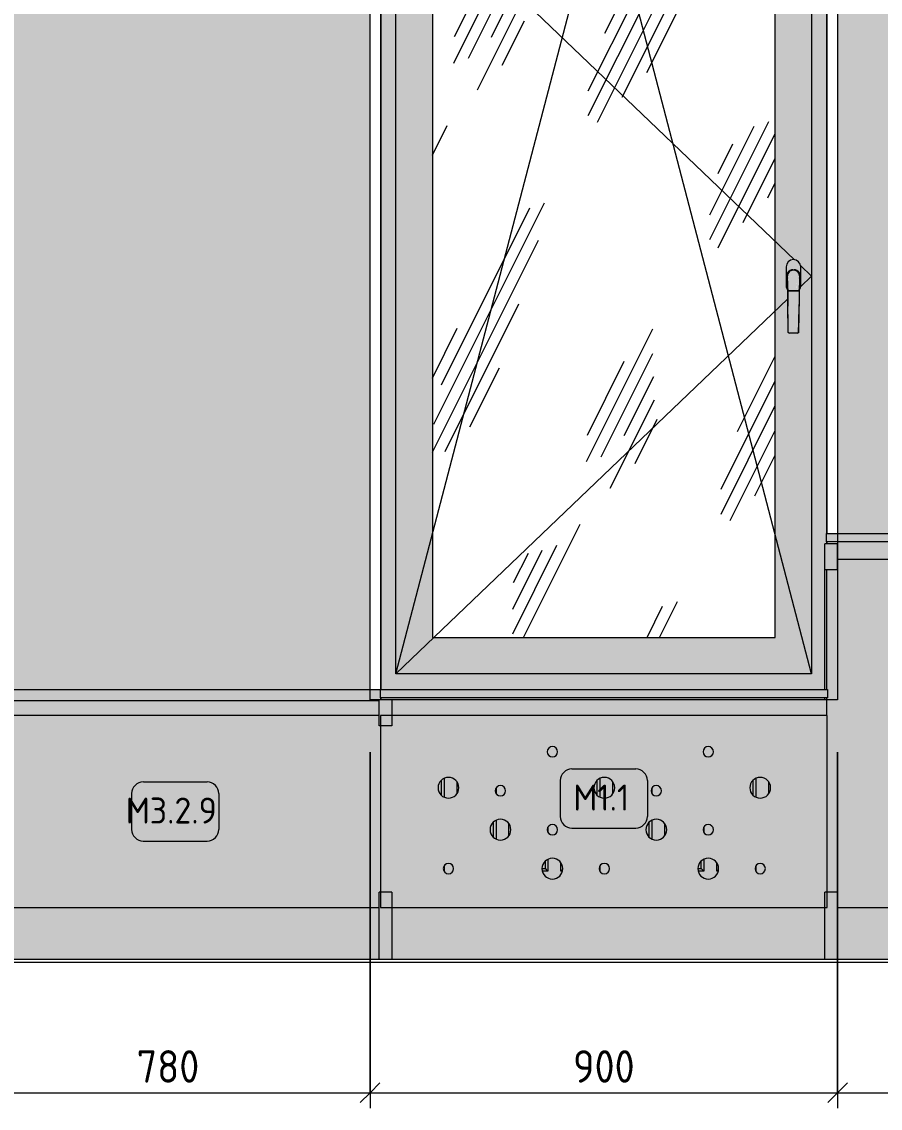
# Model space of a CAD drawing. Header units: millimetres. Extents: x 97900 to 162318, y -1987 to 22028.
# Drawn here: x 128828 to 130480, y 8114 to 10205 of the extents above; entities that cross this region are included whole.
import ezdxf

# ---------------------------------------------------------------- set-up
doc = ezdxf.new("R2010")
doc.units = ezdxf.units.MM
for name, color, linetype, lineweight in [('A-ANNO-DIMS', 7, 'Continuous', 9), ('A-ANNO-DIMS-25', 7, 'Continuous', 9), ('A-FLOR', 7, 'Continuous', 9), ('A-GLAZ', 7, 'Continuous', 9), ('A-WALL-PATT', 7, 'Continuous', 9), ('I-WALL', 7, 'Continuous', 9), ('M-EQPM', 7, 'Continuous', 9), ('Знаки', 7, 'Continuous', 9), ('Марки для знаков', 7, 'Continuous', 9)]:
    doc.layers.add(name, color=color, linetype=linetype, lineweight=lineweight)
doc.layers.add('M-EQPM-1', color=7, linetype='Continuous', lineweight=9, true_color=0xe6e6e6, transparency=0.7)
doc.styles.add('GOST Common_5', font='GOST_Common.ttf', dxfattribs={"height": 50})
doc.styles.add('ISOCPEUR_2', font='isocpeur.ttf', dxfattribs={"width": 0.9, "height": 62.5})
doc.dimstyles.new('ISO-2_5_0_9К_БОЛЬШОЙ_1', dxfattribs={"dimscale": 304.8, "dimtxt": 62.248823, "dimasz": 0.123031, "dimexe": 0.098425, "dimexo": 0.246063, "dimgap": 0, "dimtad": 1, "dimdec": 0, "dimrnd": 10, "dimzin": 0, "dimdsep": 46, "dimtxsty": 'ISOCPEUR_2', "dimblk1": 'OBLIQUE', "dimblk2": 'OBLIQUE', "dimsah": 1, "dimcen": 0.09, "dimdle": 0.098425, "dimazin": 0, "dimtfac": 1, "dimtdec": 4, "dimtix": 1, "dimtmove": 0, "dimatfit": 3, "dimfxl": 1, "dimtvp": 1, "dimtolj": 1, "dimtzin": 0, "dimarcsym": 2})

# ---------------------------------------------------------------- blocks, each defined once
blk = doc.blocks.new('120_Окно_СКБ_1Ст - 120_Окно_СКБ_1Ст 900х2500_h_ с форточкой-V21-Развертка 3_35-1')
at = {"layer": 'A-GLAZ'}
h = blk.add_hatch(color=256, dxfattribs=at)
h.paths.add_polyline_path([(107400.1, 8900), (107725.8, 8900), (107725.8, 8904), (106871.4, 8904), (106871.4, 8900), (107399.5, 8900)])
h.paths.add_polyline_path([(107308.5, 8920), (107725.8, 8920), (107725.8, 9200), (107729.4, 9200), (107729.4, 9204), (107728.9, 9204), (107728.9, 9220), (107729.4, 9220), (107729.4, 11400), (106871.4, 11400), (106871.4, 8920), (107306.4, 8920)])
h.paths.add_polyline_path([(106900.4, 8950), (106900.4, 10480), (107700.4, 10480), (107700.4, 8950), (106920.4, 8950)])
h.paths.add_polyline_path([(107137.6, 10510), (106900.4, 10510), (106900.4, 11350), (107700.4, 11350), (107700.4, 10510), (107630.4, 10510)])
h = blk.add_hatch(color=256, dxfattribs=at)
h.paths.add_polyline_path([(106900.4, 8950), (107700.4, 8950), (107700.4, 10480), (106900.4, 10480), (106900.4, 9123)])
h.paths.add_polyline_path([(107552.4, 9020), (106970.4, 9020), (106970.4, 10410), (107630.4, 10410), (107630.4, 9020)])
h.paths.add_polyline_path([(107672.4, 9605.5), (107656.8, 9605.7), (107655.6, 9606.3), (107655.4, 9606.6), (107654.3, 9688.8), (107653.3, 9690), (107651.9, 9693.4), (107651.4, 9697), (107651.4, 9733), (107651.9, 9736.6), (107653.3, 9740), (107655.5, 9742.9), (107658.4, 9745.1), (107662.3, 9746.6), (107665.4, 9747), (107669.1, 9746.5), (107672.4, 9745.1), (107675.3, 9742.9), (107677.6, 9740), (107679, 9736.6), (107679.4, 9733), (107679.4, 9697), (107679, 9693.4), (107677.6, 9690), (107676.5, 9688.6), (107676.2, 9665.4), (107675.3, 9606.3), (107674.4, 9605.7), (107673.2, 9605.5)])
h = blk.add_hatch(dxfattribs=at)
h.set_pattern_fill('FP_12', color=256, style=0, pattern_type=2)
h.set_pattern_definition([(63.435, (63.5, 31.75), (-255.5833, 766.7475), [317.5, -190.5, 317.5, -190.5, -403.903]), (63.435, (63.5, 31.75), (-255.5833, 766.7475), [-1016, 127, -276.903]), (63.435, (47.6, 47.6), (-255.5833, 766.7475), [254, -317.5, 190.5, -190.5, -467.403]), (63.435, (47.6, 47.6), (-255.5833, 766.7475), [-952.5, 222.25, -245.153]), (63.435, (47.6, 95.25), (-255.5833, 766.7475), [190.5, -381, 127, -190.5, -530.903]), (63.435, (47.6, 95.25), (-255.5833, 766.7475), [-889, 285.75, -245.153]), (63.435, (95.25, 47.6), (-255.5833, 766.7475), [190.5, -381, 158.75, -6404.653]), (63.435, (142.9, 95.25), (-255.5833, 766.7475), [95.25, -476.25, 63.5, -6499.903]), (63.435, (63.5, 174.6), (-255.5833, 766.7475), [63.5, -476.25, 63.5, -254, -562.653]), (63.435, (63.5, 174.6), (-255.5833, 766.7475), [-857.25, 158.75, -403.903]), (63.435, (349.25, 127), (-255.5833, 766.7475), [317.5, -476.25, 381, -251.503]), (63.435, (349.25, 79.4), (-255.5833, 766.7475), [444.5, -317.5, 476.25, -188.003]), (63.435, (381, 95.25), (-255.5833, 766.7475), [508, -254, 381, -276.903]), (63.435, (428.6, 142.9), (-255.5833, 766.7475), [317.5, -444.5, 254, -403.903]), (63.435, (381, 238.1), (-255.5833, 766.7475), [158.75, -635, 190.5, -435.653]), (63.435, (476.25, 190.5), (-255.5833, 766.7475), [127, -635, 127, -530.903])])
h.paths.add_polyline_path([(107630.4, 9020), (107630.4, 10410), (106970.4, 10410), (106970.4, 9020), (107552.4, 9020)])
h = blk.add_hatch(color=256, dxfattribs=at)
h.paths.add_polyline_path([(107653.4, 9715.3), (107653.6, 9716.9), (107653.4, 9715.4)])
h.paths.add_polyline_path([(107654.4, 9688.6), (107653.4, 9714.7), (107653.3, 9718.7), (107653.6, 9719), (107653.9, 9719.4), (107654.2, 9721.1), (107654.9, 9722.3), (107656.9, 9724.6), (107657.1, 9724.2), (107657.6, 9725), (107657.7, 9725.2), (107659.7, 9726.4), (107662.4, 9727.2), (107666.4, 9727.5), (107670.2, 9726.8), (107673, 9725.3), (107675.3, 9723.2), (107676.8, 9720.7), (107677.5, 9718.8), (107677.3, 9718.5), (107677.7, 9717), (107677.6, 9714.7), (107677, 9704.3), (107676.5, 9688.6), (107677.6, 9690), (107679, 9693.6), (107679.4, 9698.4), (107679.4, 9733), (107679, 9736.6), (107677.6, 9740), (107675.3, 9742.9), (107672.4, 9745.1), (107669.1, 9746.5), (107665.4, 9747), (107661.8, 9746.5), (107658.4, 9745.1), (107655.5, 9742.9), (107653.3, 9740), (107651.9, 9736.6), (107651.4, 9733), (107651.4, 9697), (107651.9, 9693.4), (107653.3, 9690), (107654.3, 9688.8)])
for points in [[(107654.4, 9686.2), (107655, 9686.6), (107657.4, 9686.9), (107658.4, 9686.9), (107660.6, 9710.9), (107661.4, 9717.1), (107662.9, 9724.1), (107663.9, 9727.4), (107660.7, 9726.8), (107658.3, 9725.7), (107657.7, 9724.9), (107657.6, 9724.7), (107657.1, 9724.2), (107656.7, 9724.4), (107655.6, 9723.3), (107654.2, 9721.1), (107653.9, 9720.4), (107653.8, 9719.3), (107653.3, 9718.3), (107653.4, 9714.7), (107653.7, 9710.2), (107654.4, 9686.2)], [(107658.4, 9686.9), (107672.4, 9686.9), (107670.3, 9710.6), (107669.1, 9718.8), (107667.9, 9724.2), (107666.4, 9727.5), (107664.3, 9727.2), (107663.3, 9725.1), (107662.4, 9722.1), (107661.4, 9717.1), (107659.9, 9704.3), (107658.5, 9687.8)], [(107658.4, 9605.5), (107658.4, 9686.9), (107655, 9686.6), (107654.4, 9686.1), (107655.6, 9606.3), (107656.3, 9605.8), (107657.7, 9605.5)], [(107658.4, 9605.5), (107672.4, 9605.5), (107672.4, 9686.9), (107658.4, 9686.9), (107658.4, 9605.5)], [(107672.4, 9605.5), (107674.6, 9605.8), (107675.3, 9606.3), (107675.4, 9606.6), (107676.3, 9686.4), (107674.7, 9686.8), (107672.4, 9686.9), (107672.4, 9608.7)], [(107676.4, 9685.4), (107676.4, 9685.5), (107676.4, 9685.5)]]:
    blk.add_hatch(color=256, dxfattribs=at).paths.add_polyline_path(points)
h = blk.add_hatch(color=256, dxfattribs=at)
h.paths.add_polyline_path([(107676.4, 9686.2), (107677.4, 9712.5), (107677.6, 9718), (107677.3, 9718.5), (107677.6, 9719), (107675.8, 9722.6), (107673.9, 9724.7), (107671.3, 9726.4), (107668.5, 9727.2), (107666.4, 9727.5), (107667.8, 9724.7), (107667.9, 9724.1), (107669.4, 9717.1), (107670.9, 9704.8), (107672.8, 9686.9), (107675.9, 9686.6), (107676.3, 9686.3)])
h.paths.add_polyline_path([(107676.8, 9719.7), (107676.4, 9720.7), (107676.8, 9719.9)])
for p, q in [((106850.4, 8900), (106850.4, 11400)), ((107750.4, 11400), (107750.4, 8900)), ((106900.4, 8950), (106900.4, 10480)), ((106900.4, 8950), (107300.4, 10480)), ((106900.4, 10480), (107667.2, 9746.8)), ((107700.4, 8950), (107300.4, 10480)), ((107700.4, 10480), (107700.4, 8950)), ((106970.4, 10410), (106970.4, 9020)), ((107630.4, 9020), (107630.4, 10410)), ((107651.4, 9733), (107651.4, 9697)), ((107651.4, 9733), (107651.4, 9697)), ((107664.4, 9727.5), (107666.5, 9727.5)), ((107664.4, 9727.5), (107666.4, 9727.5)), ((107666.5, 9726.5), (107664.4, 9726.5)), ((107679.1, 9735.4), (107700.4, 9715)), ((107679.4, 9697), (107679.4, 9733)), ((107679.4, 9697), (107679.4, 9733)), ((107652.9, 9714), (107652.9, 9716)), ((107655.4, 9606.6), (107654, 9715.8)), ((107676.9, 9716), (107675.4, 9606.6)), ((107677.9, 9716), (107677.9, 9714)), ((107700.4, 9715), (107679.1, 9694.6)), ((107654.4, 9686.2), (107654.4, 9685.5)), ((107654.4, 9685.5), (107654.4, 9686.2)), ((107654.4, 9685.5), (107654.4, 9685.5)), ((107656.5, 9686.8), (107657.4, 9686.9)), ((107657.4, 9686.9), (107658.4, 9686.9)), ((107672.4, 9686.9), (107658.4, 9686.9)), ((107658.4, 9686.9), (107672.4, 9686.9)), ((107672.4, 9686.9), (107673.5, 9686.9)), ((107673.5, 9686.9), (107674.4, 9686.8)), ((107676.4, 9685.5), (107676.4, 9686.2)), ((107676.4, 9686.2), (107676.4, 9685.5)), ((107654.6, 9671.2), (106900.4, 8950)), ((107672.4, 9605.5), (107658.4, 9605.5)), ((107672.4, 9605.5), (107658.4, 9605.5)), ((106970.4, 9020), (107630.4, 9020)), ((107700.4, 8950), (106900.4, 8950)), ((107750.4, 8900), (106850.4, 8900))]:
    blk.add_line(p, q, dxfattribs=at)
at = {"layer": 'A-GLAZ', "flags": 128}
for points in [[(107652.9, 9716), (107653.3, 9719), (107654.5, 9721.7), (107656.3, 9724.1), (107658.7, 9726), (107661.5, 9727.1), (107664.4, 9727.5)], [(107666.4, 9727.5), (107669.4, 9727.1), (107672.2, 9726), (107674.6, 9724.1), (107676.4, 9721.7), (107677.6, 9719), (107677.9, 9716)], [(107653.6, 9710.2), (107653.3, 9711), (107652.9, 9714)], [(107653.4, 9711.2), (107653.4, 9710.8), (107653.6, 9709), (107653.8, 9704.9), (107654, 9701.8), (107654.1, 9698.3), (107654.2, 9694.6), (107654.4, 9688.2), (107654.4, 9685.5)], [(107677.5, 9711.2), (107677.5, 9710.8), (107677.3, 9709), (107677.1, 9704.9), (107676.9, 9701.8), (107676.8, 9698.3), (107676.7, 9694.6), (107676.5, 9688.2), (107676.4, 9685.5)], [(107677.9, 9714), (107677.6, 9711), (107677.3, 9710.2)], [(107658.4, 9686.9), (107657.4, 9686.9), (107656.5, 9686.8), (107655.6, 9686.7), (107655, 9686.6), (107654.6, 9686.4), (107654.4, 9686.2)], [(107654.4, 9686.2), (107654.6, 9686.4), (107655, 9686.6)], [(107654.4, 9685.5), (107654.7, 9663.7), (107654.8, 9657.5)], [(107655, 9686.6), (107655.6, 9686.7), (107656.4, 9686.8)], [(107676.4, 9686.2), (107676.3, 9686.4), (107675.9, 9686.6), (107675.3, 9686.7), (107674.4, 9686.8), (107673.5, 9686.9), (107672.4, 9686.9)], [(107674.4, 9686.8), (107675.3, 9686.7), (107675.9, 9686.6)], [(107675.9, 9686.6), (107676.3, 9686.4), (107676.4, 9686.2)], [(107676.4, 9685.5), (107676.2, 9663.7), (107676.1, 9657.5)], [(107655.4, 9606.6), (107655.2, 9626.5), (107654.8, 9657.2), (107654.8, 9657.5)], [(107675.4, 9606.6), (107675.7, 9626.5), (107676.1, 9657.2), (107676.1, 9657.5)], [(107658.4, 9605.5), (107657.7, 9605.5), (107656.9, 9605.6), (107656.3, 9605.8), (107655.9, 9606), (107655.6, 9606.3), (107655.4, 9606.6)], [(107675.4, 9606.6), (107675.3, 9606.3), (107675, 9606), (107674.6, 9605.8), (107673.9, 9605.6), (107673.2, 9605.5), (107672.4, 9605.5)]]:
    blk.add_lwpolyline(points, dxfattribs=at)
at = {"layer": 'A-GLAZ'}
for centre, radius, start, end in [((107665.4, 9733), 14, 0, 180), ((107665.4, 9733), 14, 0, 180), ((107664.4, 9716), 11.5, 90.2744, 204.8614), ((107664.4, 9716), 10.5, 90.2744, 181.3109), ((107666.4, 9716), 11.5, 335.1322, 89.7256), ((107666.4, 9716), 10.5, 0.0023, 89.7256), ((107665.4, 9697), 14, 180, 217.3919), ((107665.4, 9697), 14, 180, 217.174), ((107665.4, 9697), 14, 322.6053, 0), ((107665.4, 9697), 14, 322.826, 0)]:
    blk.add_arc(centre, radius, start, end, dxfattribs=at)
for centre, start_param, end_param in [((107658.5, 9606.6), 3.142903, 4.711079), ((107672.4, 9606.6), 4.713699, 6.278048)]:
    blk.add_ellipse(centre, major_axis=(3, 0), ratio=0.374607, start_param=start_param, end_param=end_param, dxfattribs=at)
blk = doc.blocks.new('radiator_prado_classic_z_tip_30_po exemplyaru - Classic Z Тип 30-300-V23-Развертка 3_35-1')
at = {"layer": 'M-EQPM-1'}
h = blk.add_hatch(color=256, dxfattribs=at)
h.paths.add_polyline_path([(107201.4, 8555), (107206.6, 8555.7), (107211.4, 8557.7), (107215.5, 8560.9), (107218.8, 8565.3), (107220.7, 8570), (107221.4, 8575), (107220.7, 8580.2), (107218.7, 8585), (107215.5, 8589.1), (107211, 8592.5), (107206.4, 8594.3), (107201.4, 8595), (107196.2, 8594.3), (107191.4, 8592.3), (107187.2, 8589.1), (107184.1, 8585), (107182.1, 8580.2), (107181.4, 8575), (107182.1, 8569.8), (107184.1, 8565), (107187.2, 8560.9), (107191.4, 8557.7), (107196.2, 8555.7), (107199.1, 8555.3)])
h.paths.add_polyline_path([(107501.4, 8555), (107506.6, 8555.7), (107511.4, 8557.7), (107515.5, 8560.9), (107518.8, 8565.3), (107520.7, 8570), (107521.3, 8575.3), (107520.7, 8580.2), (107518.7, 8585), (107515.5, 8589.1), (107511, 8592.5), (107506.4, 8594.3), (107501.4, 8595), (107495.7, 8594.1), (107491.4, 8592.3), (107487.2, 8589.1), (107484.1, 8585), (107482.1, 8580.2), (107481.4, 8575), (107482.1, 8569.8), (107484.1, 8565), (107488, 8560.2), (107492.4, 8557.3), (107496.2, 8555.7)])
h.paths.add_polyline_path([(107601.4, 8565), (107604.9, 8565.7), (107606.4, 8566.3), (107608.5, 8567.9), (107610, 8570), (107611, 8572.4), (107611.3, 8575.8), (107611, 8577.6), (107610, 8580), (107608.5, 8582.1), (107606.4, 8583.7), (107604, 8584.7), (107601.4, 8585), (107598.8, 8584.7), (107596.4, 8583.7), (107594.3, 8582.1), (107592.7, 8580), (107591.6, 8576.6), (107591.4, 8575), (107591.7, 8572.4), (107592.9, 8569.7), (107594.3, 8567.9), (107596.8, 8566.2), (107598.8, 8565.3)])
h.paths.add_polyline_path([(107301.4, 8565), (107304, 8565.3), (107306.4, 8566.3), (107308.9, 8568.5), (107310.4, 8570.8), (107311, 8572.4), (107311.4, 8575), (107311, 8577.6), (107310, 8580), (107308.5, 8582.1), (107306.4, 8583.7), (107304, 8584.7), (107301.4, 8585), (107298.8, 8584.7), (107296.4, 8583.7), (107294.3, 8582.1), (107292.7, 8580), (107291.6, 8576.6), (107291.4, 8575), (107291.7, 8572.4), (107292.9, 8569.7), (107294.3, 8567.9), (107297.2, 8566), (107298.8, 8565.3)])
h.paths.add_polyline_path([(107001.4, 8565), (107004, 8565.3), (107006.4, 8566.3), (107008.5, 8567.9), (107010, 8570), (107011, 8572.4), (107011.4, 8575), (107011, 8577.6), (107010, 8580), (107008.5, 8582.1), (107006.4, 8583.7), (107004, 8584.7), (107001.4, 8585), (106998.8, 8584.7), (106996.2, 8583.5), (106994.3, 8582.1), (106992.7, 8580), (106991.6, 8576.6), (106991.4, 8574.9), (106991.7, 8572.4), (106992.9, 8569.7), (106994.3, 8567.9), (106996.4, 8566.3), (106998.8, 8565.3)])
h.paths.add_polyline_path([(107401.4, 8630), (107406.6, 8630.7), (107411.4, 8632.7), (107415.5, 8635.9), (107418.7, 8640), (107420.7, 8645), (107421.4, 8650), (107420.7, 8655.2), (107418.7, 8660), (107415.5, 8664.1), (107411, 8667.5), (107406.4, 8669.3), (107401.4, 8670), (107395.4, 8669), (107391.4, 8667.3), (107387.2, 8664.1), (107384.1, 8660), (107382.1, 8655.2), (107381.4, 8650), (107382.1, 8644.8), (107384.1, 8640), (107387.9, 8635.3), (107391.4, 8632.7), (107396.2, 8630.7), (107399.8, 8630.2)])
h.paths.add_polyline_path([(107101.4, 8630), (107106.6, 8630.7), (107111.4, 8632.7), (107115.5, 8635.9), (107118.7, 8640), (107120.7, 8645), (107121.4, 8650), (107120.5, 8655.6), (107118.7, 8660), (107115.5, 8664.1), (107111.4, 8667.3), (107106.4, 8669.3), (107101.4, 8670), (107096.2, 8669.3), (107091.4, 8667.3), (107087.2, 8664.1), (107084.1, 8660), (107082.1, 8655.2), (107081.4, 8650), (107082.1, 8644.8), (107084.1, 8640), (107087.9, 8635.3), (107091.4, 8632.7), (107096.2, 8630.7)])
h.paths.add_polyline_path([(107501.4, 8640), (107504, 8640.3), (107506.6, 8641.5), (107508.5, 8642.9), (107510, 8645), (107511, 8647.4), (107511.4, 8650), (107511, 8652.6), (107510, 8655), (107508.5, 8657.1), (107506.4, 8658.7), (107503.1, 8659.8), (107501.4, 8660), (107498.8, 8659.7), (107496.4, 8658.7), (107494.3, 8657.1), (107492.7, 8655), (107491.7, 8652.6), (107491.4, 8650), (107491.7, 8647.4), (107492.9, 8644.7), (107494.3, 8642.9), (107496.4, 8641.3), (107498.8, 8640.3), (107500.9, 8640.1)])
h.paths.add_polyline_path([(107201.4, 8640), (107204, 8640.3), (107206.6, 8641.5), (107208.5, 8642.9), (107210, 8645), (107211.2, 8648.5), (107211.4, 8650), (107211, 8652.6), (107210, 8655), (107208, 8657.4), (107206.4, 8658.7), (107204, 8659.7), (107201.4, 8660), (107198.8, 8659.7), (107196.4, 8658.7), (107194.3, 8657.1), (107192.7, 8655), (107191.7, 8652.6), (107191.4, 8650), (107191.7, 8647.4), (107192.9, 8644.7), (107194.4, 8642.8), (107196.4, 8641.3), (107199.1, 8640.3)])
h.paths.add_polyline_path([(107001.4, 8710.7), (107006.6, 8711.4), (107011.4, 8713.4), (107015.5, 8716.5), (107018.7, 8720.7), (107020.7, 8725.5), (107021.4, 8730.7), (107020.7, 8735.9), (107018.7, 8740.7), (107015.5, 8744.8), (107011.4, 8748), (107006.6, 8750), (107001.4, 8750.7), (106996.2, 8750), (106991.4, 8748), (106987.2, 8744.8), (106984.1, 8740.7), (106982.1, 8735.9), (106981.4, 8730.7), (106982.1, 8725.5), (106984.1, 8720.7), (106987.9, 8716), (106991.4, 8713.4), (106996.4, 8711.3), (106998.8, 8711)])
h.paths.add_polyline_path([(107601.4, 8710.7), (107606.6, 8711.4), (107611.4, 8713.4), (107615.5, 8716.5), (107618.7, 8720.7), (107620.7, 8725.5), (107621.4, 8730.7), (107620.7, 8735.9), (107618.7, 8740.7), (107615.5, 8744.8), (107611.4, 8748), (107606.6, 8750), (107601.4, 8750.7), (107596.2, 8750), (107591.4, 8748), (107587.2, 8744.8), (107584.1, 8740.7), (107582.1, 8735.9), (107581.4, 8730.7), (107582.1, 8725.5), (107584.1, 8720.7), (107587.9, 8716), (107591.7, 8713.3), (107596.2, 8711.4), (107598.8, 8711)])
h.paths.add_polyline_path([(107301.4, 8710.7), (107306.6, 8711.4), (107311.4, 8713.4), (107315.5, 8716.5), (107318.7, 8720.7), (107320.7, 8725.5), (107321.4, 8730.7), (107320.7, 8735.9), (107318.7, 8740.7), (107315.5, 8744.8), (107311.4, 8748), (107306.6, 8750), (107301.4, 8750.7), (107296.2, 8750), (107291.4, 8748), (107287.2, 8744.8), (107284.1, 8740.7), (107282.1, 8735.9), (107281.4, 8730.7), (107282.1, 8725.5), (107284.1, 8720.7), (107287.9, 8716), (107291.4, 8713.4), (107296.2, 8711.4), (107298.8, 8711)])
h.paths.add_polyline_path([(107401.4, 8715), (107404, 8715.3), (107406.6, 8716.5), (107408.5, 8717.9), (107410, 8720), (107411, 8722.4), (107411.4, 8725), (107410.9, 8727.9), (107410, 8730), (107408.5, 8732.1), (107406.4, 8733.7), (107404, 8734.7), (107401.4, 8735), (107398.8, 8734.7), (107396.4, 8733.7), (107394.3, 8732.1), (107392.7, 8730), (107391.7, 8727.6), (107391.4, 8725), (107391.7, 8722.4), (107392.9, 8719.7), (107394.3, 8717.9), (107396.4, 8716.3), (107398.8, 8715.3)])
h.paths.add_polyline_path([(107101.4, 8715), (107104, 8715.3), (107106.6, 8716.5), (107108.5, 8717.9), (107110, 8720), (107111, 8722.4), (107111.4, 8725), (107110.7, 8728.4), (107110, 8730), (107108.5, 8732.1), (107106.4, 8733.7), (107104, 8734.7), (107101.4, 8735), (107098.8, 8734.7), (107096.4, 8733.7), (107094.3, 8732.1), (107092.7, 8730), (107091.7, 8727.6), (107091.4, 8725), (107091.7, 8722.4), (107092.9, 8719.7), (107094.3, 8717.9), (107096.4, 8716.3), (107099, 8715.3)])
h.paths.add_polyline_path([(107201.4, 8790), (107204, 8790.3), (107206.5, 8791.5), (107208.5, 8792.9), (107210, 8795), (107211.2, 8798.4), (107211.4, 8800), (107210.8, 8803.1), (107210, 8805), (107208.5, 8807.1), (107206.2, 8808.8), (107204, 8809.7), (107201.4, 8810), (107197.9, 8809.3), (107195.7, 8808.1), (107193.7, 8806.3), (107192.4, 8804.3), (107191.7, 8802.6), (107191.4, 8800), (107191.7, 8797.4), (107192.9, 8794.7), (107194.3, 8792.9), (107196.4, 8791.3), (107199.1, 8790.3)])
h.paths.add_polyline_path([(107501.4, 8790), (107504, 8790.3), (107506.4, 8791.3), (107508.5, 8792.9), (107510, 8795), (107511, 8797.4), (107511.3, 8800.4), (107510.7, 8803.5), (107509.7, 8805.4), (107508.1, 8807.3), (107506.2, 8808.8), (107504, 8809.7), (107500.9, 8809.9), (107498.8, 8809.7), (107496, 8808.4), (107494, 8806.7), (107492.6, 8804.8), (107491.7, 8802.6), (107491.4, 8800), (107491.7, 8797.4), (107493.3, 8794.3), (107494.3, 8792.9), (107496.4, 8791.3), (107498.8, 8790.3)])
at = {"layer": 'M-EQPM'}
for p, q in [((106987.9, 8716), (106987.9, 8745.4)), ((106992.9, 8748.7), (106992.9, 8712.7)), ((107017.9, 8719.7), (107017.9, 8741.7)), ((107287.9, 8716), (107287.9, 8745.4)), ((107292.9, 8748.7), (107292.9, 8712.7)), ((107317.9, 8719.7), (107317.9, 8741.7)), ((107587.9, 8716), (107587.9, 8745.4)), ((107592.9, 8748.7), (107592.9, 8712.7)), ((107617.9, 8719.7), (107617.9, 8741.7)), ((107092.9, 8730.3), (107092.9, 8719.7)), ((107392.9, 8730.3), (107392.9, 8719.7)), ((107087.9, 8635.3), (107087.9, 8664.7)), ((107092.9, 8668), (107092.9, 8632)), ((107117.9, 8639), (107117.9, 8661)), ((107387.9, 8635.3), (107387.9, 8664.7)), ((107392.9, 8668), (107392.9, 8632)), ((107417.9, 8639), (107417.9, 8661)), ((107192.9, 8655.3), (107192.9, 8644.7)), ((107492.9, 8655.3), (107492.9, 8644.7)), ((106992.9, 8580.3), (106992.9, 8570)), ((107181.4, 8575), (107187.9, 8575)), ((107187.9, 8575), (107187.9, 8589.7)), ((107192.9, 8570), (107187.9, 8575)), ((107192.9, 8593), (107192.9, 8570)), ((107217.9, 8570), (107217.9, 8586)), ((107221.1, 8573.2), (107217.9, 8570)), ((107292.9, 8580.3), (107292.9, 8570)), ((107481.4, 8575), (107487.9, 8575)), ((107487.9, 8575), (107487.9, 8589.7)), ((107492.9, 8570), (107487.9, 8575)), ((107492.9, 8593), (107492.9, 8570)), ((107517.9, 8570), (107517.9, 8586)), ((107521.1, 8573.2), (107517.9, 8570)), ((107592.9, 8580.3), (107592.9, 8570)), ((106992.9, 8570), (106992.6, 8570.4)), ((107192.9, 8570), (107182, 8570)), ((107220.7, 8570), (107217.9, 8570)), ((107292.9, 8570), (107292.6, 8570.4)), ((107492.9, 8570), (107482, 8570)), ((107520.7, 8570), (107517.9, 8570)), ((107592.9, 8570), (107592.6, 8570.4))]:
    blk.add_line(p, q, dxfattribs=at)
blk = doc.blocks.new('Зашивка радиатора_ с перфорацией М1_1 - Зашивка радиатора_ с перфорацией М1_1-V25-Развертка 3_35-1')
at = {"layer": 'Знаки'}
blk.add_hatch(color=256, dxfattribs=at).paths.add_polyline_path([(107729.8, 8904), (107730.6, 8904), (107730.6, 8920), (106870.4, 8919.9), (106870.6, 8904), (107728.9, 8904)])
h = blk.add_hatch(color=256, dxfattribs=at)
h.paths.add_polyline_path([(106870.4, 8500), (107730.4, 8500), (107730.4, 8870), (106870.4, 8870), (106870.4, 8515.9)])
h.paths.add_polyline_path([(107501.4, 8555), (107496.2, 8555.7), (107491.4, 8557.7), (107487.2, 8560.9), (107483.9, 8565.3), (107482, 8570), (107481.4, 8575), (107482.1, 8580.2), (107484.1, 8585), (107487.9, 8589.7), (107491.4, 8592.3), (107496.4, 8594.3), (107501.4, 8595), (107506.6, 8594.3), (107511.4, 8592.3), (107515.5, 8589.1), (107518.8, 8584.7), (107520.7, 8580), (107521.4, 8575), (107520.5, 8569.4), (107518.7, 8565), (107515.5, 8560.9), (107511.4, 8557.7), (107505.7, 8555.6)])
h.paths.add_polyline_path([(107201.4, 8555), (107196.2, 8555.7), (107191.4, 8557.7), (107187.1, 8561.1), (107183.8, 8565.6), (107182, 8570), (107181.4, 8575), (107182.1, 8580.2), (107184.1, 8585), (107187.9, 8589.7), (107191.4, 8592.3), (107196.4, 8594.3), (107201.4, 8595), (107206.6, 8594.3), (107211.4, 8592.3), (107215.8, 8588.8), (107218.8, 8584.7), (107220.7, 8580), (107221.4, 8575), (107220.7, 8569.8), (107218.3, 8564.5), (107215.5, 8560.9), (107211.4, 8557.7), (107206.6, 8555.7)])
h.paths.add_polyline_path([(107601.4, 8565), (107598.8, 8565.3), (107596.4, 8566.3), (107594.3, 8567.9), (107592.6, 8570.4), (107591.7, 8573), (107591.4, 8575), (107591.7, 8577.6), (107592.9, 8580.3), (107594.3, 8582.1), (107596.4, 8583.7), (107598.8, 8584.7), (107601.4, 8585), (107604, 8584.7), (107606.4, 8583.7), (107608.5, 8582.1), (107610, 8580), (107611.2, 8576.6), (107611.3, 8574.2), (107611, 8572.4), (107610, 8570), (107608.5, 8567.9), (107606.4, 8566.3), (107604, 8565.3)])
h.paths.add_polyline_path([(107301.4, 8565), (107298.8, 8565.3), (107296.4, 8566.3), (107294.3, 8567.9), (107292.6, 8570.4), (107291.7, 8572.4), (107291.4, 8575), (107291.7, 8577.6), (107292.9, 8580.3), (107294.3, 8582.1), (107296.4, 8583.7), (107298.8, 8584.7), (107301.4, 8585), (107304, 8584.7), (107306.4, 8583.7), (107308.5, 8582.1), (107310, 8580), (107311.2, 8576.6), (107311.4, 8575), (107311, 8572.4), (107310, 8570), (107308.5, 8567.9), (107306.4, 8566.3), (107304, 8565.3)])
h.paths.add_polyline_path([(107001.4, 8565), (106998.8, 8565.3), (106996.4, 8566.3), (106994.3, 8567.9), (106992.7, 8570), (106991.7, 8572.4), (106991.4, 8575), (106991.7, 8577.6), (106992.9, 8580.3), (106994.3, 8582.1), (106996.4, 8583.7), (106998.8, 8584.7), (107001.4, 8585), (107004, 8584.7), (107006.4, 8583.7), (107008.5, 8582.1), (107010, 8580), (107011.2, 8576.6), (107011.4, 8575), (107011, 8572.4), (107010, 8570), (107008.5, 8567.9), (107006.4, 8566.3), (107004, 8565.3), (107002.8, 8565.2)])
h.paths.add_polyline_path([(107401.4, 8630), (107395.4, 8631), (107391.4, 8632.7), (107387.2, 8635.9), (107384.1, 8640), (107382.1, 8644.8), (107381.4, 8650), (107382.1, 8655.2), (107384.1, 8660), (107387.9, 8664.7), (107391.4, 8667.3), (107396.4, 8669.3), (107401.4, 8670), (107406.6, 8669.3), (107411.4, 8667.3), (107415.5, 8664.1), (107418.8, 8659.7), (107420.7, 8655), (107421.4, 8650), (107420.7, 8644.8), (107418.7, 8640), (107415.5, 8635.9), (107411.4, 8632.7), (107406.6, 8630.7)])
h.paths.add_polyline_path([(107101.4, 8630), (107096.2, 8630.7), (107091.4, 8632.7), (107087.2, 8635.9), (107084.1, 8640), (107082.1, 8644.8), (107081.4, 8650), (107082.1, 8655.2), (107084.1, 8660), (107087.9, 8664.7), (107091.4, 8667.3), (107096.4, 8669.3), (107101.4, 8670), (107106.7, 8669.3), (107111.4, 8667.3), (107115.5, 8664.1), (107118.7, 8660), (107120.7, 8655), (107121.4, 8650), (107120.5, 8644.4), (107118.7, 8640), (107115.5, 8635.9), (107110.9, 8632.5), (107106.6, 8630.7)])
h.paths.add_polyline_path([(107501.4, 8640), (107498.8, 8640.3), (107496.4, 8641.3), (107494.3, 8642.9), (107492.7, 8645), (107491.7, 8647.4), (107491.4, 8650), (107491.7, 8652.6), (107492.9, 8655.3), (107494.3, 8657.1), (107496.4, 8658.7), (107498.8, 8659.7), (107501.4, 8660), (107504, 8659.7), (107506.4, 8658.7), (107508.5, 8657.1), (107510, 8655), (107511, 8652.6), (107511.4, 8650), (107511, 8647.4), (107510, 8645), (107508.5, 8642.9), (107506.4, 8641.3), (107504, 8640.3)])
h.paths.add_polyline_path([(107201.4, 8640), (107198.8, 8640.3), (107196.4, 8641.3), (107194.3, 8642.9), (107192.7, 8645), (107191.7, 8647.4), (107191.4, 8650), (107191.7, 8652.6), (107192.9, 8655.3), (107194.3, 8657.1), (107196.4, 8658.7), (107199.1, 8659.7), (107201.4, 8660), (107204, 8659.7), (107206.4, 8658.7), (107208.5, 8657.1), (107210, 8655), (107211, 8652.6), (107211.4, 8650), (107211, 8647.4), (107209.5, 8644.3), (107208.5, 8642.9), (107206.4, 8641.3), (107204, 8640.3)])
h.paths.add_polyline_path([(107001.4, 8710.7), (106996.2, 8711.4), (106991.4, 8713.4), (106987.2, 8716.5), (106984.1, 8720.7), (106982.1, 8725.5), (106981.4, 8730.7), (106982.1, 8735.9), (106984.1, 8740.7), (106987.2, 8744.8), (106991.4, 8748), (106996.2, 8750), (107001.4, 8750.7), (107006.6, 8750), (107011.4, 8748), (107015.5, 8744.8), (107018.7, 8740.7), (107020.7, 8735.9), (107021.3, 8730), (107020.5, 8725), (107018.7, 8720.7), (107015.5, 8716.5), (107011.4, 8713.4), (107006.6, 8711.4), (107002, 8710.8)])
h.paths.add_polyline_path([(107601.4, 8710.7), (107596.2, 8711.4), (107591.4, 8713.4), (107587.2, 8716.5), (107584.1, 8720.7), (107582.1, 8725.5), (107581.4, 8730.7), (107582.1, 8735.9), (107584.1, 8740.7), (107587.2, 8744.8), (107591.7, 8748.1), (107596.2, 8750), (107601.4, 8750.7), (107606.6, 8750), (107611.4, 8748), (107615.5, 8744.8), (107618.7, 8740.7), (107620.7, 8735.9), (107621.4, 8730.7), (107620.7, 8725.5), (107618.7, 8720.7), (107615.5, 8716.5), (107611.4, 8713.4), (107606.4, 8711.3)])
h.paths.add_polyline_path([(107301.4, 8710.7), (107296.2, 8711.4), (107291.4, 8713.4), (107287.2, 8716.5), (107284.1, 8720.7), (107282.1, 8725.5), (107281.4, 8730.7), (107282.1, 8735.9), (107284.1, 8740.7), (107287.2, 8744.8), (107291.4, 8748), (107296.2, 8750), (107301.4, 8750.7), (107306.6, 8750), (107311.4, 8748), (107315.5, 8744.8), (107318.7, 8740.7), (107320.7, 8735.9), (107321.3, 8730), (107320.5, 8725), (107318.7, 8720.7), (107315.5, 8716.5), (107311.4, 8713.4), (107306.6, 8711.4), (107302, 8710.8)])
h.paths.add_polyline_path([(107401.4, 8715), (107398.8, 8715.3), (107396.4, 8716.3), (107394.3, 8717.9), (107392.4, 8720.7), (107391.7, 8722.4), (107391.4, 8725), (107391.7, 8727.6), (107392.9, 8730.3), (107394.3, 8732.1), (107396.4, 8733.7), (107398.8, 8734.7), (107401.4, 8735), (107404, 8734.7), (107406.4, 8733.7), (107408.5, 8732.1), (107410, 8730), (107411, 8727.6), (107411.4, 8725), (107411, 8722.4), (107410, 8719.9), (107408.5, 8717.9), (107406.4, 8716.3), (107404, 8715.3)])
h.paths.add_polyline_path([(107101.4, 8715), (107098.8, 8715.3), (107096.2, 8716.5), (107094.3, 8717.9), (107092.4, 8720.7), (107091.7, 8722.4), (107091.4, 8725), (107092, 8728.4), (107092.9, 8730.3), (107094.3, 8732.1), (107096.4, 8733.7), (107098.8, 8734.7), (107101.4, 8735), (107104, 8734.7), (107106.4, 8733.7), (107108.5, 8732.1), (107110, 8730), (107111, 8727.6), (107111.4, 8725), (107111, 8722.4), (107110, 8720), (107108.5, 8717.9), (107106.4, 8716.3), (107104, 8715.3), (107101.5, 8715)])
h.paths.add_polyline_path([(107201.4, 8790), (107198.8, 8790.3), (107196.4, 8791.3), (107194.2, 8793), (107192.3, 8796), (107191.6, 8798.4), (107191.4, 8800.5), (107191.9, 8803.1), (107192.9, 8805.3), (107194.3, 8807.1), (107196.4, 8808.7), (107199.1, 8809.7), (107201.4, 8810), (107204.8, 8809.3), (107207.1, 8808.1), (107208.5, 8807.1), (107210, 8805), (107211, 8802.6), (107211.4, 8800), (107211, 8797.4), (107210, 8795), (107208.5, 8792.9), (107206.4, 8791.3), (107204, 8790.3)])
h.paths.add_polyline_path([(107501.4, 8790), (107498.8, 8790.3), (107496.4, 8791.3), (107494.3, 8792.9), (107492.7, 8795), (107491.7, 8797.4), (107491.4, 8800.2), (107491.9, 8803.1), (107492.7, 8805), (107494.7, 8807.4), (107496.6, 8808.8), (107498.8, 8809.7), (107501.4, 8810), (107504.9, 8809.3), (107507.1, 8808.1), (107508.5, 8807.1), (107510, 8805), (107511, 8802.6), (107511.4, 8800), (107511, 8797.2), (107510, 8795), (107508.4, 8792.9), (107506.4, 8791.3), (107504, 8790.3)])
for p, q in [((106870.4, 8920), (107730.6, 8920)), ((106870.4, 8904), (106870.4, 8920)), ((107730.6, 8920), (107730.6, 8904)), ((107730.6, 8904), (106870.4, 8904)), ((107730.4, 8870), (106870.4, 8870)), ((106870.4, 8870), (106870.4, 8500)), ((107730.4, 8500), (107730.4, 8870)), ((106870.4, 8500), (107730.4, 8500))]:
    blk.add_line(p, q, dxfattribs=at)
for centre, radius, start, end in [((107201.4, 8800), 10, 0, 180), ((107501.4, 8800), 10, 0, 180), ((107201.4, 8800), 10, 180, 0), ((107501.4, 8800), 10, 180, 0), ((107001.4, 8730.7), 20, 0, 180), ((107301.4, 8730.7), 20, 0, 180), ((107601.4, 8730.7), 20, 0, 180), ((107001.4, 8730.7), 20, 180, 0), ((107101.4, 8725), 10, 0, 180), ((107101.4, 8725), 10, 180, 0), ((107301.4, 8730.7), 20, 180, 0), ((107401.4, 8725), 10, 0, 180), ((107401.4, 8725), 10, 180, 0), ((107601.4, 8730.7), 20, 180, 0), ((107101.4, 8650), 20, 0, 180), ((107201.4, 8650), 10, 0, 180), ((107401.4, 8650), 20, 0, 180), ((107501.4, 8650), 10, 0, 180), ((107101.4, 8650), 20, 180, 0), ((107201.4, 8650), 10, 180, 0), ((107401.4, 8650), 20, 180, 0), ((107501.4, 8650), 10, 180, 0), ((107201.4, 8575), 20, 0, 180), ((107501.4, 8575), 20, 0, 180), ((107001.4, 8575), 10, 0, 180), ((107001.4, 8575), 10, 180, 0), ((107201.4, 8575), 20, 180, 0), ((107301.4, 8575), 10, 0, 180), ((107301.4, 8575), 10, 180, 0), ((107501.4, 8575), 20, 180, 0), ((107601.4, 8575), 10, 0, 180), ((107601.4, 8575), 10, 180, 0)]:
    blk.add_arc(centre, radius, start, end, dxfattribs=at)
blk = doc.blocks.new('Зашивка без перфорации М3_2_1 - М3_2_9-31134916-Развертка 3_35-1')
at = {"layer": 'Знаки'}
for points in [[(106847.2, 8897.9), (106868.3, 8897.9), (106868.3, 8900), (106870.6, 8900), (106870.4, 8920), (106080.4, 8920), (106080.4, 8897.9), (106767.2, 8897.9)], [(106226.9, 8500), (106868.3, 8500), (106868.3, 8530), (106870.4, 8530), (106870.4, 8850), (106868.3, 8850), (106868.3, 8870), (106080.4, 8870), (106080.4, 8500), (106226.1, 8500)]]:
    blk.add_hatch(color=256, dxfattribs=at).paths.add_polyline_path(points)
for p, q in [((106080.4, 8920), (106870.4, 8920)), ((106080.4, 8897.9), (106080.4, 8920)), ((106868.3, 8897.9), (106080.4, 8897.9)), ((106870.6, 8904), (106870.6, 8900)), ((106868.3, 8870), (106080.4, 8870)), ((106080.4, 8870), (106080.4, 8500)), ((106080.4, 8500), (106868.3, 8500))]:
    blk.add_line(p, q, dxfattribs=at)
blk = doc.blocks.new('Зашивка без перфорации М3 - М3_29-31196890-Развертка 3_35-1')
at = {"layer": 'Знаки'}
for points in [[(108337.6, 9204), (109069.2, 9204), (109068.9, 9220), (107728.9, 9220), (107728.9, 9204), (107908.5, 9204)], [(108337.6, 8500), (109066, 8500), (109066, 8530), (109068.9, 8530), (109068.9, 9150), (109066, 9150), (109066, 9170), (107749.8, 9170), (107749.8, 9150), (107728.9, 9150), (107728.9, 8920), (107730.6, 8920), (107730.6, 8904), (107728.9, 8904), (107728.9, 8870), (107730.4, 8870), (107730.4, 8530), (107749.8, 8530), (107749.8, 8500)]]:
    blk.add_hatch(color=256, dxfattribs=at).paths.add_polyline_path(points)
for p, q in [((107728.9, 9220), (109069.2, 9220)), ((107728.9, 9204), (107728.9, 9220)), ((109069.2, 9204), (107728.9, 9204)), ((109069.2, 9220), (109069.2, 9204)), ((109066, 9170), (107749.8, 9170)), ((107728.9, 9150), (107728.9, 8920)), ((109068.9, 8530), (109068.9, 9150)), ((107728.9, 8904), (107728.9, 8870)), ((107749.8, 8500), (109066, 8500))]:
    blk.add_line(p, q, dxfattribs=at)
blk = doc.blocks.new('Зашивка_ опоясывающая панель - Зашивка_ опоясывающая панель Т2_1-V28-Развертка 3_35-1')
at = {"layer": 'Знаки'}
for points in [[(106870.4, 8850), (106870.4, 8870), (106892.3, 8870), (106892.3, 8900), (106868.3, 8900), (106868.3, 8850)], [(106892.3, 8400), (106892.3, 8500), (106870.4, 8500), (106870.4, 8530), (106868.3, 8530), (106868.3, 8400), (106870.4, 8400)]]:
    blk.add_hatch(color=256, dxfattribs=at).paths.add_polyline_path(points)
for p, q in [((106868.3, 8850), (106868.3, 8900)), ((106892.3, 8900), (106868.3, 8900)), ((106892.3, 8900), (106892.3, 8850)), ((106892.3, 8850), (106868.3, 8850)), ((106868.3, 8400), (106868.3, 8530)), ((106892.3, 8530), (106868.3, 8530)), ((106892.3, 8530), (106892.3, 8400))]:
    blk.add_line(p, q, dxfattribs=at)
blk = doc.blocks.new('Зашивка_ опоясывающая панель - Зашивка_ опоясывающая панель-V29-Развертка 3_35-1')
at = {"layer": 'Знаки'}
for points in [[(107728.9, 9150), (107749.8, 9150), (107749.8, 9200), (107725.8, 9200), (107725.8, 9150)], [(107725.8, 8400), (107749.8, 8400), (107749.8, 8530), (107730.4, 8530), (107730.4, 8500), (107725.8, 8500)]]:
    blk.add_hatch(color=256, dxfattribs=at).paths.add_polyline_path(points)
h = blk.add_hatch(color=256, dxfattribs=at)
h.paths.add_polyline_path([(107728.9, 8900), (107728.9, 8904), (107725.8, 8904), (107725.8, 8900)])
h.paths.add_polyline_path([(107725.8, 8920), (107728.9, 8920), (107728.9, 9150), (107725.8, 9150), (107725.8, 8924.7)])
for p, q in [((107725.8, 9150), (107725.8, 9200)), ((107749.8, 9200), (107725.8, 9200)), ((107749.8, 9200), (107749.8, 9150)), ((107725.8, 8920), (107725.8, 9150)), ((107749.8, 9150), (107725.8, 9150)), ((107725.8, 8900), (107725.8, 8904)), ((107725.8, 8400), (107725.8, 8530)), ((107749.8, 8530), (107725.8, 8530)), ((107749.8, 8530), (107749.8, 8400))]:
    blk.add_line(p, q, dxfattribs=at)
blk = doc.blocks.new('DIMBLOCK18-Развертка 3_35-1')
at = {"layer": 'A-ANNO-DIMS-25'}
for p, q in [((129498.2, 8799.4), (129498.2, 8113.9)), ((129498.2, 8143.9), (129498.2, 8799.4)), ((128718.8, 8325), (128718.8, 8113.9)), ((128718.8, 8143.9), (128718.8, 8320)), ((128718.8, 8143.9), (129498.2, 8143.9))]:
    blk.add_line(p, q, dxfattribs=at)
at = {"layer": 'A-ANNO-DIMS-25', "lineweight": 20}
for p, q in [((128718.8, 8143.9), (128737.5, 8162.6)), ((129498.2, 8143.9), (129517, 8162.6)), ((128718.8, 8143.9), (128700, 8125.1)), ((129498.2, 8143.9), (129479.5, 8125.1))]:
    blk.add_line(p, q, dxfattribs=at)
at = {"layer": 'A-ANNO-DIMS-25', "color": 0, "insert": (129049.2, 8225.6), "char_height": 62.5, "width": 142.215, "attachment_point": 1, "line_spacing_factor": 1.149209, "style": 'ISOCPEUR_2'}
blk.add_mtext('780', dxfattribs=at)
blk = doc.blocks.new('_Oblique')
at = {"color": 0, "linetype": 'ByBlock', "lineweight": -2}
blk.add_line((-0.5, -0.5), (0.5, 0.5), dxfattribs=at)
blk = doc.blocks.new('DIMBLOCK19-Развертка 3_35-1')
at = {"layer": 'A-ANNO-DIMS-25'}
for p, q in [((129498.2, 8799.4), (129498.2, 8113.9)), ((129498.2, 8143.9), (129498.2, 8799.4)), ((130398.2, 8799.4), (130398.2, 8113.9)), ((130398.2, 8143.9), (130398.2, 8799.4)), ((129498.2, 8143.9), (130398.2, 8143.9))]:
    blk.add_line(p, q, dxfattribs=at)
at = {"layer": 'A-ANNO-DIMS-25', "lineweight": 20}
for p, q in [((129498.2, 8143.9), (129517, 8162.6)), ((130398.2, 8143.9), (130417, 8162.6)), ((129498.2, 8143.9), (129479.5, 8125.1)), ((130398.2, 8143.9), (130379.5, 8125.1))]:
    blk.add_line(p, q, dxfattribs=at)
at = {"layer": 'A-ANNO-DIMS-25', "color": 0, "insert": (129889, 8225.6), "char_height": 62.5, "width": 142.215, "attachment_point": 1, "line_spacing_factor": 1.149209, "style": 'ISOCPEUR_2'}
blk.add_mtext('900', dxfattribs=at)
blk = doc.blocks.new('DIMBLOCK20-Развертка 3_35-1')
at = {"layer": 'A-ANNO-DIMS-25'}
for p, q in [((130398.2, 8799.4), (130398.2, 8113.9)), ((130398.2, 8143.9), (130398.2, 8799.4)), ((131698.2, 8799.4), (131698.2, 8113.9)), ((131698.2, 8143.9), (131698.2, 8799.4)), ((130398.2, 8143.9), (131698.2, 8143.9))]:
    blk.add_line(p, q, dxfattribs=at)
at = {"layer": 'A-ANNO-DIMS-25', "lineweight": 20}
for p, q in [((130398.2, 8143.9), (130417, 8162.6)), ((131698.2, 8143.9), (131717, 8162.6)), ((130398.2, 8143.9), (130379.5, 8125.1)), ((131698.2, 8143.9), (131679.5, 8125.1))]:
    blk.add_line(p, q, dxfattribs=at)
at = {"layer": 'A-ANNO-DIMS-25', "color": 0, "insert": (130974.6, 8225.6), "char_height": 62.5, "width": 176.691, "attachment_point": 1, "line_spacing_factor": 1.149209, "style": 'ISOCPEUR_2'}
blk.add_mtext('1300', dxfattribs=at)
blk = doc.blocks.new('Марка_Знаки - В прямоуг_Наименование краткое-30718135-Развертка 3_35-1')
at = {"layer": 'Марки для знаков'}
for p, q in [((100939.6, 8916.9), (101062.3, 8916.9)), ((100917.1, 8894.4), (100917.1, 8825.4)), ((101084.8, 8894.4), (101084.8, 8825.6)), ((100939.4, 8803.1), (101062.3, 8803.1))]:
    blk.add_line(p, q, dxfattribs=at)
for centre, radius, start, end in [((100939.6, 8894.4), 22.5, 90, 180), ((101062.3, 8894.4), 22.5, 0, 90), ((100939.4, 8825.4), 22.3, 180, 270), ((101062.3, 8825.6), 22.5, 270, 0)]:
    blk.add_arc(centre, radius, start, end, dxfattribs=at)

msp = doc.modelspace()

# ---------------------------------------------------------------- hatches: boundary and pattern name
at = {"layer": 'A-WALL-PATT'}
h = msp.add_hatch(color=256, dxfattribs=at)
h.paths.add_polyline_path([(130357.2, 8400), (130373.6, 8400), (130373.6, 8500), (129540.1, 8500), (129540.1, 8400), (130282.2, 8400)])
h.paths.add_polyline_path([(132447.7, 8400), (132573.8, 8400), (132573.8, 8500), (131737.8, 8500), (131737.8, 8400), (132398.7, 8400)])
h.paths.add_polyline_path([(128718.8, 8400), (129516.1, 8400), (129516.1, 8500), (128728.2, 8500), (128728.2, 8870), (129516.1, 8870), (129516.1, 8897.9), (128728.2, 8897.9), (128728.2, 8920), (129498.2, 8920), (129498.2, 11400), (130398.2, 11400), (130398.2, 9220), (131698.2, 9220), (131698.2, 11400), (132598.2, 11400), (132598.2, 8920), (132976.8, 8920), (132976.8, 11800), (128718.8, 11800), (128718.8, 8400.3)])
h.paths.add_polyline_path([(131713.8, 8400), (131713.8, 8500), (130397.6, 8500), (130397.6, 8400), (131667.2, 8400)])
h.paths.add_polyline_path([(132869.9, 8400), (132976.8, 8400), (132976.8, 8500), (132597.8, 8500), (132597.8, 8400)])
h.paths.add_polyline_path([(132576.7, 8530), (132577, 8530), (132576.7, 8555)])
h.paths.add_polyline_path([(131716.7, 8870), (132573.8, 8870), (132573.8, 8900), (131716.7, 8900), (131716.7, 8880.2)])
h.paths.add_polyline_path([(130376.7, 8870), (130376.7, 8900), (129540.1, 8900), (129540.1, 8870), (130357.2, 8870)])
h.paths.add_polyline_path([(132976.8, 8870), (132976.8, 8897.9), (132597.8, 8897.9), (132597.8, 8870), (132869.9, 8870)])
h.paths.add_polyline_path([(130538.6, 9170), (131698.2, 9170), (131698.2, 9204), (130398.2, 9204), (130398.2, 9170)])
at = {"layer": 'I-WALL'}
h = msp.add_hatch(color=256, dxfattribs=at)
h.paths.add_polyline_path([(129519.2, 8900), (129519.2, 8904), (129518.4, 8904), (129518.4, 8900)])
h.paths.add_polyline_path([(129519.2, 8920), (129519.2, 11400), (129518.2, 11400), (129518.4, 8920)])
h = msp.add_hatch(color=256, dxfattribs=at)
h.paths.add_polyline_path([(130377.2, 9200), (130378.2, 9200), (130378.2, 9204), (130377.2, 9204)])
h.paths.add_polyline_path([(130378.2, 9220), (130378.2, 11400), (130377.2, 11400), (130377.2, 9220)])

# ---------------------------------------------------------------- linework, layer by layer
at = {"layer": 'A-FLOR'}
for p, q in [((123467.8, 8395), (133482.8, 8395)), ((133476.8, 8400), (123468.8, 8400))]:
    msp.add_line(p, q, dxfattribs=at)
at = {"layer": 'I-WALL'}
for p, q in [((129498.2, 8920), (129498.2, 11400)), ((129518.2, 11400), (129518.2, 8920)), ((129519.2, 11400), (129519.2, 8920)), ((130377.2, 9220), (130377.2, 11400)), ((130378.2, 9220), (130378.2, 11400)), ((130398.2, 11400), (130398.2, 9220)), ((130377.2, 9200), (130377.2, 9204)), ((130378.2, 9200), (130378.2, 9204)), ((130398.2, 9204), (130398.2, 9170)), ((129519.2, 8904), (129519.2, 8900)), ((130376.7, 8900), (129540.1, 8900))]:
    msp.add_line(p, q, dxfattribs=at)

# ---------------------------------------------------------------- block references
at = {"layer": 'A-GLAZ'}
msp.add_blockref('120_Окно_СКБ_1Ст - 120_Окно_СКБ_1Ст 900х2500_h_ с форточкой-V21-Развертка 3_35-1', (22647.8, 0), dxfattribs=at)
at = {"layer": 'M-EQPM'}
msp.add_blockref('radiator_prado_classic_z_tip_30_po exemplyaru - Classic Z Тип 30-300-V23-Развертка 3_35-1', (22647.8, 0), dxfattribs=at)
at = {"layer": 'Знаки'}
for name in ['Зашивка_ опоясывающая панель - Зашивка_ опоясывающая панель-V29-Развертка 3_35-1', 'Зашивка без перфорации М3 - М3_29-31196890-Развертка 3_35-1', 'Зашивка без перфорации М3_2_1 - М3_2_9-31134916-Развертка 3_35-1', 'Зашивка радиатора_ с перфорацией М1_1 - Зашивка радиатора_ с перфорацией М1_1-V25-Развертка 3_35-1', 'Зашивка_ опоясывающая панель - Зашивка_ опоясывающая панель Т2_1-V28-Развертка 3_35-1']:
    msp.add_blockref(name, (22647.8, 0), dxfattribs=at)
at = {"layer": 'Марки для знаков'}
for p in [(28947.3, -150), (28122.3, -175)]:
    msp.add_blockref('Марка_Знаки - В прямоуг_Наименование краткое-30718135-Развертка 3_35-1', p, dxfattribs=at)

# ---------------------------------------------------------------- texts
at = {"layer": 'Марки для знаков', "char_height": 50, "attachment_point": 1, "style": 'GOST Common_5'}
for s, insert, width in [('\\fGOST Common|b0|i0|c204|p34|;М', (129889.2, 8736.8), 56.118), ('1.1', (129935.5, 8736.8), 78.165), ('\\fGOST Common|b0|i0|c204|p34|;М', (129027.8, 8711.8), 56.118), ('3.2.9', (129074.1, 8711.8), 166.35)]:
    msp.add_mtext(s, dxfattribs=dict(at, insert=insert, width=width))

# ---------------------------------------------------------------- dimensions: what is measured, and where the dimension line sits
at = {"layer": 'A-ANNO-DIMS'}
for base, p1, p2, override, picture, middle in [((129498.2, 8143.9), (128718.8, 8400), (129498.2, 8874.4), {"dimpost": '<>', "dimfxl": 912.481631}, 'DIMBLOCK18-Развертка 3_35-1', (129108.5, 8175.1)), ((130398.2, 8143.9), (129498.2, 8874.4), (130398.2, 8874.4), {"dimpost": '<>', "dimfxl": 900}, 'DIMBLOCK19-Развертка 3_35-1', (129948.2, 8175.1)), ((131698.2, 8143.9), (130398.2, 8874.4), (131698.2, 8874.4), {"dimpost": '<>', "dimfxl": 1300}, 'DIMBLOCK20-Развертка 3_35-1', (131048.2, 8175.1))]:
    dim = msp.add_linear_dim(base=base, p1=p1, p2=p2, dimstyle='ISO-2_5_0_9К_БОЛЬШОЙ_1', override=override, dxfattribs=at)
    dim.commit()
    dim.dimension.update_dxf_attribs({"geometry": picture, "text_midpoint": middle})

doc.saveas('drawing.dxf')
